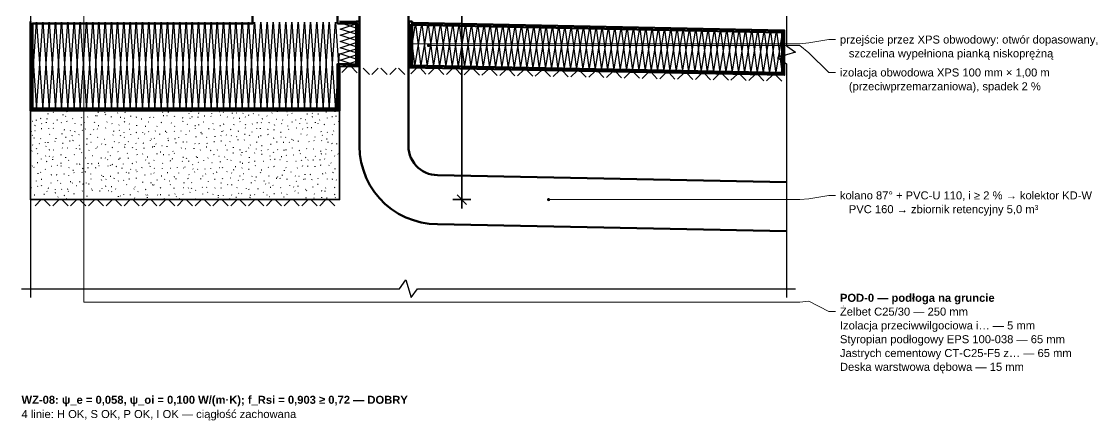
# Model space of a CAD drawing. Header units: metres. Extents: x -0.3 to 46, y -1.6 to 0.9.
# Drawn here: x 43.586 to 46.005, y -1.596 to -0.7 of the extents above; entities that cross this region are included whole.
import ezdxf

# ---------------------------------------------------------------- set-up
doc = ezdxf.new("R2010")
doc.units = ezdxf.units.M
doc.linetypes.add('KRESKOWA_DROBNA', pattern=[3.15, 2.1, -1.05])
doc.linetypes.add('PUNKTOWA_KROTKA', pattern=[6.3, 4.2, -1.05, 0, -1.05])
doc.layers.add('A-DET-IZOL', color=30, linetype='Continuous', lineweight=35, true_color=0xef6c00)
doc.layers.add('A-DET-MEMBRANY', color=8, linetype='PUNKTOWA_KROTKA', lineweight=25, true_color=0x455a64)
for name, color, linetype, lineweight in [('A-DET-OPIS', 2, 'Continuous', 25), ('A-DET-PRZERWA', 8, 'Continuous', 25), ('A-KRESKOWANIE', 8, 'Continuous', 18), ('A-OPISY', 2, 'Continuous', 25), ('A-SCIANY-IZOL', 4, 'Continuous', 35), ('A-WARSTWY', 8, 'Continuous', 25), ('A-WIDOK', 7, 'Continuous', 25), ('A-WYMIARY', 1, 'Continuous', 25)]:
    doc.layers.add(name, color=color, linetype=linetype, lineweight=lineweight)
doc.styles.add('PL_ARIAL', font='arial.ttf')
doc.styles.add('PL_ARIAL_B', font='arialbd.ttf')

msp = doc.modelspace()

# ---------------------------------------------------------------- hatches: boundary and pattern name
at = {"layer": 'A-OPISY', "true_color": 0x000000}
for points in [[(44.4638, -0.75), (44.4637, -0.7491), (44.4633, -0.7482), (44.4627, -0.7475), (44.462, -0.747), (44.4612, -0.7466), (44.4603, -0.7465), (44.4594, -0.7466), (44.4585, -0.747), (44.4578, -0.7475), (44.4572, -0.7482), (44.4569, -0.7491), (44.4568, -0.75), (44.4569, -0.7509), (44.4572, -0.7518), (44.4578, -0.7525), (44.4585, -0.753), (44.4594, -0.7534), (44.4603, -0.7535), (44.4612, -0.7534), (44.462, -0.753), (44.4627, -0.7525), (44.4633, -0.7518), (44.4637, -0.7509)], [(44.5048, -0.754), (44.5047, -0.7531), (44.5043, -0.7522), (44.5037, -0.7515), (44.503, -0.751), (44.5022, -0.7506), (44.5013, -0.7505), (44.5004, -0.7506), (44.4995, -0.751), (44.4988, -0.7515), (44.4982, -0.7522), (44.4979, -0.7531), (44.4978, -0.754), (44.4979, -0.7549), (44.4982, -0.7558), (44.4988, -0.7565), (44.4995, -0.757), (44.5004, -0.7574), (44.5013, -0.7575), (44.5022, -0.7574), (44.503, -0.757), (44.5037, -0.7565), (44.5043, -0.7558), (44.5047, -0.7549)], [(44.7748, -1.1), (44.7747, -1.0991), (44.7743, -1.0983), (44.7737, -1.0975), (44.773, -1.097), (44.7722, -1.0966), (44.7713, -1.0965), (44.7704, -1.0966), (44.7695, -1.097), (44.7688, -1.0975), (44.7682, -1.0983), (44.7679, -1.0991), (44.7678, -1.1), (44.7679, -1.1009), (44.7682, -1.1018), (44.7688, -1.1025), (44.7695, -1.103), (44.7704, -1.1034), (44.7713, -1.1035), (44.7722, -1.1034), (44.773, -1.103), (44.7737, -1.1025), (44.7743, -1.1018), (44.7747, -1.1009)]]:
    msp.add_hatch(color=7, dxfattribs=at).paths.add_polyline_path(points)

# ---------------------------------------------------------------- linework, layer by layer
at = {"layer": 'A-DET-IZOL', "lineweight": 50, "ltscale": 0.01, "true_color": 0xef6c00}
for points in [[(44.1058, 0.8455), (44.2968, 0.8455), (44.2968, -0.7044), (44.3418, -0.7053), (44.3418, -0.7963), (44.2968, -0.7954), (44.2968, -0.8955), (43.6108, -0.8955), (43.6108, -0.7045), (44.1058, -0.7045)], [(44.4608, -0.7987), (44.4608, -0.7077), (45.2968, -0.7244), (45.2968, -0.8154)]]:
    msp.add_lwpolyline(points, close=True, dxfattribs=at)
at = {"layer": 'A-DET-MEMBRANY', "linetype": 'KRESKOWA_DROBNA', "lineweight": 25, "ltscale": 0.01, "true_color": 0x757575, "flags": 128}
msp.add_lwpolyline([(43.6063, -0.9), (44.3013, -0.9)], dxfattribs=at)
at = {"layer": 'A-DET-PRZERWA', "lineweight": 25, "ltscale": 0.01, "true_color": 0x000000}
for points in [[(43.6063, 0.02), (43.6063, -0.63), (43.6263, -0.644), (43.5863, -0.656), (43.6063, -0.67), (43.6063, -1.32)], [(45.3063, -0.23), (45.3063, -0.755), (45.3263, -0.769), (45.2863, -0.781), (45.3063, -0.795), (45.3063, -1.32)], [(43.5863, -1.3), (44.4363, -1.3), (44.4503, -1.28), (44.4623, -1.32), (44.4763, -1.3), (45.3263, -1.3)]]:
    msp.add_lwpolyline(points, dxfattribs=at)
at = {"layer": 'A-KRESKOWANIE', "lineweight": 25, "ltscale": 0.01}
for points in [[(43.6063, -0.8985), (43.6203, -0.7015), (43.6343, -0.8985), (43.6483, -0.7015), (43.6623, -0.8985), (43.6763, -0.7015), (43.6903, -0.8985), (43.7043, -0.7015), (43.7183, -0.8985), (43.7323, -0.7015), (43.7463, -0.8985), (43.7603, -0.7015), (43.7743, -0.8985), (43.7883, -0.7015), (43.8023, -0.8985), (43.8163, -0.7015), (43.8303, -0.8985), (43.8443, -0.7015), (43.8583, -0.8985), (43.8723, -0.7015), (43.8863, -0.8985), (43.9003, -0.7015), (43.9143, -0.8985), (43.9283, -0.7015), (43.9423, -0.8985), (43.9563, -0.7015), (43.9703, -0.8985), (43.9843, -0.7015), (43.9983, -0.8985), (44.0123, -0.7015), (44.0263, -0.8985), (44.0403, -0.7015), (44.0543, -0.8985), (44.0683, -0.7015), (44.0823, -0.8985), (44.0963, -0.7015), (44.1103, -0.8985), (44.1243, -0.7015), (44.1383, -0.8985), (44.1523, -0.7015), (44.1663, -0.8985), (44.1803, -0.7015), (44.1943, -0.8985), (44.2083, -0.7015), (44.2223, -0.8985), (44.2363, -0.7015), (44.2503, -0.8985), (44.2643, -0.7015), (44.2783, -0.8985), (44.2923, -0.7015), (44.3013, -0.8281)], [(43.6063, -0.7015), (43.6203, -0.8985), (43.6343, -0.7015), (43.6483, -0.8985), (43.6623, -0.7015), (43.6763, -0.8985), (43.6903, -0.7015), (43.7043, -0.8985), (43.7183, -0.7015), (43.7323, -0.8985), (43.7463, -0.7015), (43.7603, -0.8985), (43.7743, -0.7015), (43.7883, -0.8985), (43.8023, -0.7015), (43.8163, -0.8985), (43.8303, -0.7015), (43.8443, -0.8985), (43.8583, -0.7015), (43.8723, -0.8985), (43.8863, -0.7015), (43.9003, -0.8985), (43.9143, -0.7015), (43.9283, -0.8985), (43.9423, -0.7015), (43.9563, -0.8985), (43.9703, -0.7015), (43.9843, -0.8985), (43.9983, -0.7015), (44.0123, -0.8985), (44.0263, -0.7015), (44.0403, -0.8985), (44.0543, -0.7015), (44.0683, -0.8985), (44.0823, -0.7015), (44.0963, -0.8985), (44.1103, -0.7015), (44.1243, -0.8985), (44.1383, -0.7015), (44.1523, -0.8985), (44.1663, -0.7015), (44.1803, -0.8985), (44.1943, -0.7015), (44.2083, -0.8985), (44.2223, -0.7015), (44.2363, -0.8985), (44.2503, -0.7015), (44.2643, -0.8985), (44.2783, -0.7015), (44.2923, -0.8985), (44.3013, -0.7719)], [(44.3383, -0.7147), (44.3028, -0.7029), (44.3109, -0.7002)], [(44.3257, -0.7005), (44.3252, -0.7)], [(44.3448, -0.8), (44.3446, -0.7979), (44.3443, -0.7958), (44.3437, -0.7937), (44.3429, -0.7917), (44.3421, -0.7896), (44.3413, -0.7875), (44.3406, -0.7854), (44.3401, -0.7833), (44.3398, -0.7812), (44.3398, -0.7792), (44.34, -0.7771), (44.3405, -0.775), (44.3412, -0.7729), (44.3419, -0.7708), (44.3428, -0.7688), (44.3435, -0.7667), (44.3441, -0.7646), (44.3446, -0.7625), (44.3448, -0.7604), (44.3447, -0.7583), (44.3443, -0.7562), (44.3438, -0.7542), (44.3431, -0.7521), (44.3423, -0.75), (44.3415, -0.7479), (44.3407, -0.7458), (44.3402, -0.7438), (44.3399, -0.7417), (44.3398, -0.7396), (44.34, -0.7375), (44.3404, -0.7354), (44.341, -0.7333), (44.3418, -0.7312), (44.3426, -0.7292), (44.3434, -0.7271), (44.344, -0.725), (44.3445, -0.7229), (44.3447, -0.7208), (44.3447, -0.7188), (44.3444, -0.7167), (44.3439, -0.7146), (44.3432, -0.7125), (44.3424, -0.7104), (44.3416, -0.7083), (44.3409, -0.7063), (44.3403, -0.7042), (44.3399, -0.7021), (44.3398, -0.7)], [(44.4628, -0.8), (44.4626, -0.7979), (44.4623, -0.7958), (44.4617, -0.7937), (44.4609, -0.7917), (44.4601, -0.7896), (44.4593, -0.7875), (44.4586, -0.7854), (44.4581, -0.7833), (44.4578, -0.7812), (44.4578, -0.7792), (44.458, -0.7771), (44.4585, -0.775), (44.4592, -0.7729), (44.4599, -0.7708), (44.4608, -0.7688), (44.4615, -0.7667), (44.4621, -0.7646), (44.4626, -0.7625), (44.4628, -0.7604), (44.4627, -0.7583), (44.4623, -0.7562), (44.4618, -0.7542), (44.4611, -0.7521), (44.4603, -0.75), (44.4595, -0.7479), (44.4587, -0.7458), (44.4582, -0.7438), (44.4579, -0.7417), (44.4578, -0.7396), (44.458, -0.7375), (44.4584, -0.7354), (44.459, -0.7333), (44.4598, -0.7312), (44.4606, -0.7292), (44.4614, -0.7271), (44.462, -0.725), (44.4625, -0.7229), (44.4627, -0.7208), (44.4627, -0.7188), (44.4624, -0.7167), (44.4619, -0.7146), (44.4612, -0.7125), (44.4604, -0.7104), (44.4596, -0.7083), (44.4589, -0.7063), (44.4583, -0.7042), (44.4579, -0.7021), (44.4578, -0.7)], [(44.4665, -0.7033), (44.4643, -0.7011)], [(44.3383, -0.7287), (44.3028, -0.7169), (44.3383, -0.7051)], [(44.3383, -0.7427), (44.3028, -0.7309), (44.3383, -0.7191)], [(44.4643, -0.7529), (44.4722, -0.7049), (44.4842, -0.8022), (44.5002, -0.7055), (44.5122, -0.8027), (44.5282, -0.706), (44.5402, -0.8033), (44.5562, -0.7066), (44.5682, -0.8038), (44.5842, -0.7072), (44.5962, -0.8044), (44.6121, -0.7077), (44.6242, -0.805), (44.6401, -0.7083), (44.6522, -0.8055), (44.6681, -0.7088), (44.6802, -0.8061), (44.6961, -0.7094), (44.7082, -0.8066), (44.7241, -0.71), (44.7362, -0.8072), (44.7521, -0.7105), (44.7642, -0.8078), (44.7801, -0.7111), (44.7922, -0.8083), (44.8081, -0.7116), (44.8202, -0.8089), (44.8361, -0.7122), (44.8482, -0.8094), (44.8641, -0.7128), (44.8762, -0.81), (44.8921, -0.7133), (44.9041, -0.8106), (44.9201, -0.7139), (44.9321, -0.8111), (44.9481, -0.7144), (44.9601, -0.8117), (44.9761, -0.715), (44.9881, -0.8122), (45.0041, -0.7156), (45.0161, -0.8128), (45.0321, -0.7161), (45.0441, -0.8134), (45.0601, -0.7167), (45.0721, -0.8139), (45.0881, -0.7172), (45.1001, -0.8145), (45.116, -0.7178), (45.1281, -0.815), (45.144, -0.7184), (45.1561, -0.8156), (45.172, -0.7189), (45.1841, -0.8162), (45.2, -0.7195), (45.2121, -0.8167), (45.228, -0.72), (45.2401, -0.8173), (45.256, -0.7206), (45.2681, -0.8178), (45.284, -0.7212), (45.2961, -0.8184), (45.3013, -0.7868)], [(44.4643, -0.7538), (44.4702, -0.8019), (44.4862, -0.7052), (44.4982, -0.8024), (44.5142, -0.7058), (44.5262, -0.803), (44.5422, -0.7063), (44.5542, -0.8036), (44.5702, -0.7069), (44.5822, -0.8041), (44.5981, -0.7074), (44.6102, -0.8047), (44.6261, -0.708), (44.6382, -0.8052), (44.6541, -0.7086), (44.6662, -0.8058), (44.6821, -0.7091), (44.6942, -0.8064), (44.7101, -0.7097), (44.7222, -0.8069), (44.7381, -0.7102), (44.7502, -0.8075), (44.7661, -0.7108), (44.7782, -0.808), (44.7941, -0.7114), (44.8062, -0.8086), (44.8221, -0.7119), (44.8342, -0.8092), (44.8501, -0.7125), (44.8622, -0.8097), (44.8781, -0.713), (44.8902, -0.8103), (44.9061, -0.7136), (44.9181, -0.8108), (44.9341, -0.7142), (44.9461, -0.8114), (44.9621, -0.7147), (44.9741, -0.812), (44.9901, -0.7153), (45.0021, -0.8125), (45.0181, -0.7158), (45.0301, -0.8131), (45.0461, -0.7164), (45.0581, -0.8136), (45.0741, -0.717), (45.0861, -0.8142), (45.102, -0.7175), (45.1141, -0.8148), (45.13, -0.7181), (45.1421, -0.8153), (45.158, -0.7186), (45.1701, -0.8159), (45.186, -0.7192), (45.1981, -0.8164), (45.214, -0.7198), (45.2261, -0.817), (45.242, -0.7203), (45.2541, -0.8176), (45.27, -0.7209), (45.2821, -0.8181), (45.298, -0.7214), (45.3013, -0.7477)], [(44.3383, -0.7567), (44.3028, -0.7449), (44.3383, -0.7331)], [(44.3383, -0.7707), (44.3028, -0.7589), (44.3383, -0.7471)], [(44.3383, -0.7847), (44.3028, -0.7729), (44.3383, -0.7611)], [(44.3383, -0.7987), (44.3028, -0.7869), (44.3383, -0.7751)], [(44.3052, -0.8001), (44.3383, -0.7891)], [(44.3208, -0.8004), (44.3064, -0.8142)], [(44.3406, -0.8149), (44.3267, -0.8005)], [(44.3447, -0.8009), (44.3421, -0.8)], [(44.3683, -0.8191), (44.3542, -0.805)], [(44.3883, -0.805), (44.3742, -0.8191)], [(44.4083, -0.8191), (44.3942, -0.805)], [(44.4283, -0.805), (44.4142, -0.8191)], [(44.4483, -0.8191), (44.4342, -0.805)], [(44.4563, -0.8014), (44.4565, -0.8)], [(44.4759, -0.8035), (44.4615, -0.8173)], [(44.4956, -0.818), (44.4818, -0.8036)], [(44.5159, -0.8043), (44.5015, -0.8181)], [(44.5356, -0.8188), (44.5218, -0.8044)], [(44.5559, -0.8051), (44.5415, -0.8189)], [(44.5756, -0.8196), (44.5618, -0.8052)], [(44.5959, -0.8059), (44.5815, -0.8197)], [(44.6156, -0.8204), (44.6018, -0.806)], [(44.6359, -0.8067), (44.6215, -0.8205)], [(44.6556, -0.8212), (44.6417, -0.8068)], [(44.6759, -0.8075), (44.6615, -0.8213)], [(44.6956, -0.822), (44.6817, -0.8076)], [(44.7159, -0.8083), (44.7015, -0.8221)], [(44.7356, -0.8228), (44.7217, -0.8084)], [(44.7559, -0.8091), (44.7414, -0.8229)], [(44.7756, -0.8236), (44.7617, -0.8092)], [(44.7959, -0.8099), (44.7814, -0.8237)], [(44.8156, -0.8244), (44.8017, -0.81)], [(44.8358, -0.8107), (44.8214, -0.8245)], [(44.8556, -0.8252), (44.8417, -0.8108)], [(44.8758, -0.8115), (44.8614, -0.8253)], [(44.8956, -0.826), (44.8817, -0.8116)], [(44.9158, -0.8123), (44.9014, -0.8261)], [(44.9355, -0.8268), (44.9217, -0.8124)], [(44.9558, -0.8131), (44.9414, -0.8269)], [(44.9755, -0.8276), (44.9617, -0.8132)], [(44.9958, -0.8139), (44.9814, -0.8277)], [(45.0155, -0.8284), (45.0017, -0.814)], [(45.0358, -0.8147), (45.0214, -0.8285)], [(45.0555, -0.8292), (45.0417, -0.8148)], [(45.0758, -0.8155), (45.0614, -0.8293)], [(45.0955, -0.83), (45.0817, -0.8156)], [(45.1158, -0.8163), (45.1014, -0.8301)], [(45.1355, -0.8308), (45.1217, -0.8164)], [(45.1558, -0.8171), (45.1414, -0.8309)], [(45.1755, -0.8316), (45.1616, -0.8172)], [(45.1958, -0.8179), (45.1814, -0.8317)], [(45.2155, -0.8324), (45.2016, -0.818)], [(45.2358, -0.8187), (45.2213, -0.8325)], [(45.2555, -0.8332), (45.2416, -0.8188)], [(45.2758, -0.8195), (45.2613, -0.8333)], [(45.2955, -0.834), (45.2816, -0.8196)], [(43.6303, -0.9187), (43.6292, -0.9181)], [(43.6436, -0.9191), (43.6442, -0.9181)], [(43.6462, -0.9078), (43.646, -0.9066)], [(43.6579, -0.9046), (43.6572, -0.9036)], [(43.6803, -0.9101), (43.6791, -0.9098)], [(43.6852, -0.9134), (43.686, -0.9126)], [(43.6886, -0.9035), (43.6882, -0.9024)], [(43.6995, -0.9023), (43.6996, -0.9011)], [(43.7008, -0.9182), (43.702, -0.9181)], [(43.7211, -0.916), (43.7219, -0.9151)], [(43.7345, -0.9149), (43.735, -0.9138)], [(43.7535, -0.9122), (43.7524, -0.9117)], [(43.7569, -0.9123), (43.7558, -0.9117)], [(43.7593, -0.9047), (43.7581, -0.9043)], [(43.7737, -0.905), (43.7742, -0.9039)], [(43.7756, -0.9101), (43.7752, -0.9089)], [(43.7884, -0.9146), (43.7889, -0.9136)], [(43.8019, -0.9055), (43.8031, -0.9053)], [(43.8083, -0.9151), (43.8094, -0.9146)], [(43.8177, -0.9171), (43.8189, -0.917)], [(43.8201, -0.905), (43.8195, -0.9039)], [(43.8318, -0.913), (43.832, -0.9118)], [(43.8431, -0.9017), (43.842, -0.9012)], [(43.8443, -0.9148), (43.8453, -0.9142)], [(43.8566, -0.9193), (43.8554, -0.919)], [(43.8752, -0.9163), (43.8751, -0.9151)], [(43.8839, -0.9157), (43.8833, -0.9147)], [(43.9031, -0.9047), (43.9037, -0.9037)], [(43.905, -0.9109), (43.9062, -0.9108)], [(43.9141, -0.9121), (43.9129, -0.9121)], [(43.9171, -0.9044), (43.917, -0.9032)], [(43.93, -0.913), (43.9309, -0.9122)], [(43.9496, -0.9169), (43.9484, -0.9167)], [(43.9633, -0.9076), (43.9632, -0.9064)], [(43.9645, -0.918), (43.9654, -0.9173)], [(43.9677, -0.9029), (43.9675, -0.9017)], [(43.9703, -0.9148), (43.9702, -0.9136)], [(43.9833, -0.9153), (43.9835, -0.9141)], [(43.9854, -0.9067), (43.9844, -0.906)], [(43.9971, -0.9121), (43.9981, -0.9115)], [(44.0125, -0.9133), (44.0116, -0.9125)], [(44.0145, -0.9065), (44.0138, -0.9055)], [(44.0316, -0.9029), (44.0304, -0.9026)], [(44.0327, -0.9104), (44.0339, -0.9103)], [(44.0403, -0.9044), (44.0394, -0.9037)], [(44.0496, -0.9146), (44.0486, -0.914)], [(44.0604, -0.9065), (44.0604, -0.9053)], [(44.0637, -0.9171), (44.0629, -0.9163)], [(44.0686, -0.9052), (44.0698, -0.905)], [(44.0758, -0.9174), (44.0769, -0.917)], [(44.0837, -0.9067), (44.0846, -0.9058)], [(44.0902, -0.9147), (44.0893, -0.9139)], [(44.0979, -0.911), (44.0968, -0.9107)], [(44.107, -0.9075), (44.1075, -0.9064)], [(44.1202, -0.9104), (44.1196, -0.9094)], [(44.1275, -0.9183), (44.1286, -0.9177)], [(44.1387, -0.9127), (44.1377, -0.9122)], [(44.149, -0.9061), (44.1497, -0.9051)], [(44.1594, -0.9192), (44.1606, -0.919)], [(44.162, -0.9029), (44.1619, -0.9017)], [(44.1825, -0.9018), (44.1837, -0.9018)], [(44.1848, -0.9103), (44.1843, -0.9093)], [(44.195, -0.9063), (44.1939, -0.9058)], [(44.2152, -0.9192), (44.2146, -0.9181)], [(44.2279, -0.9076), (44.2291, -0.9073)], [(44.2408, -0.9069), (44.2399, -0.9062)], [(44.2399, -0.9141), (44.2409, -0.9133)], [(44.2538, -0.9078), (44.2526, -0.9078)], [(44.2716, -0.9035), (44.2704, -0.9034)], [(44.274, -0.9173), (44.2742, -0.9162)], [(44.2855, -0.9143), (44.2843, -0.9139)], [(44.2912, -0.9032), (44.2916, -0.9021)], [(44.2933, -0.9127), (44.2942, -0.912)], [(43.6108, -0.9239), (43.6119, -0.9235)], [(43.6177, -0.934), (43.6165, -0.9339)], [(43.6197, -0.922), (43.6203, -0.9209)], [(43.6305, -0.9401), (43.6316, -0.94)], [(43.6323, -0.9301), (43.6315, -0.9292)], [(43.6426, -0.9274), (43.6422, -0.9263)], [(43.6474, -0.9403), (43.6479, -0.9392)], [(43.6574, -0.9288), (43.6583, -0.928)], [(43.6585, -0.9402), (43.6574, -0.9397)], [(43.6669, -0.9218), (43.6659, -0.9212)], [(43.6754, -0.9274), (43.6764, -0.9268)], [(43.6887, -0.925), (43.6883, -0.9239)], [(43.7071, -0.93), (43.7069, -0.9288)], [(43.7213, -0.9327), (43.7209, -0.9315)], [(43.7277, -0.9276), (43.7272, -0.9265)], [(43.7296, -0.9419), (43.73, -0.9408)], [(43.7481, -0.9435), (43.7491, -0.9429)], [(43.7512, -0.9273), (43.7505, -0.9263)], [(43.757, -0.9417), (43.7564, -0.9407)], [(43.7601, -0.9345), (43.7589, -0.9345)], [(43.7752, -0.9394), (43.7762, -0.9386)], [(43.7779, -0.9263), (43.7787, -0.9254)], [(43.7904, -0.9297), (43.7893, -0.9293)], [(43.8049, -0.9326), (43.8057, -0.9317)], [(43.8183, -0.9257), (43.8174, -0.9249)], [(43.8292, -0.9427), (43.8281, -0.9422)], [(43.8291, -0.9307), (43.8284, -0.9297)], [(43.8456, -0.9341), (43.8458, -0.9329)], [(43.8645, -0.9351), (43.8657, -0.9347)], [(43.8709, -0.9256), (43.872, -0.9253)], [(43.8907, -0.9359), (43.8914, -0.9349)], [(43.9004, -0.9266), (43.9015, -0.9262)], [(43.9237, -0.9282), (43.9226, -0.9279)], [(43.9307, -0.9359), (43.9304, -0.9347)], [(43.9493, -0.9243), (43.9499, -0.9233)], [(43.9584, -0.9316), (43.9591, -0.9306)], [(43.9763, -0.9336), (43.9775, -0.9335)], [(43.9771, -0.9412), (43.9777, -0.9402)], [(43.9853, -0.9328), (43.985, -0.9316)], [(43.9962, -0.9263), (43.9951, -0.9259)], [(44.0082, -0.9412), (44.007, -0.9411)], [(44.0166, -0.9298), (44.0175, -0.929)], [(44.0185, -0.9425), (44.0193, -0.9416)], [(44.0333, -0.9346), (44.0321, -0.9345)], [(44.0406, -0.9307), (44.0416, -0.9301)], [(44.0577, -0.943), (44.0565, -0.9428)], [(44.0639, -0.932), (44.064, -0.9308)], [(44.078, -0.9251), (44.0771, -0.9244)], [(44.0899, -0.9397), (44.0892, -0.9387)], [(44.0904, -0.9326), (44.0897, -0.9316)], [(44.105, -0.9306), (44.1057, -0.9296)], [(44.115, -0.941), (44.1157, -0.94)], [(44.1155, -0.9267), (44.1166, -0.9265)], [(44.1239, -0.9408), (44.1235, -0.9397)], [(44.126, -0.9279), (44.1253, -0.9268)], [(44.1398, -0.9423), (44.1406, -0.9413)], [(44.1428, -0.9272), (44.1435, -0.9263)], [(44.1544, -0.9438), (44.1546, -0.9426)], [(44.1557, -0.9332), (44.1551, -0.9322)], [(44.1718, -0.9295), (44.1708, -0.9288)], [(44.174, -0.9213), (44.1729, -0.9208)], [(44.1854, -0.9352), (44.1853, -0.934)], [(44.1863, -0.9425), (44.187, -0.9415)], [(44.195, -0.9259), (44.1954, -0.9248)], [(44.2029, -0.9219), (44.203, -0.9207)], [(44.2042, -0.939), (44.2054, -0.9388)], [(44.2118, -0.9292), (44.2118, -0.928)], [(44.2188, -0.9421), (44.2179, -0.9413)], [(44.2245, -0.9204), (44.2255, -0.9198)], [(44.2287, -0.9291), (44.2275, -0.929)], [(44.2295, -0.9388), (44.2298, -0.9376)], [(44.2375, -0.9383), (44.2387, -0.938)], [(44.2469, -0.9273), (44.247, -0.9261)], [(44.2531, -0.9292), (44.253, -0.928)], [(44.2563, -0.9214), (44.2572, -0.9206)], [(44.2679, -0.9322), (44.267, -0.9315)], [(44.289, -0.9312), (44.2896, -0.9302)], [(44.2997, -0.9249), (44.2989, -0.924)], [(43.6081, -0.9468), (43.6089, -0.9458)], [(43.6108, -0.9563), (43.6102, -0.9552)], [(43.6152, -0.9626), (43.615, -0.9614)], [(43.6162, -0.945), (43.6172, -0.9444)], [(43.629, -0.9637), (43.6294, -0.9625)], [(43.6502, -0.9536), (43.6491, -0.9533)], [(43.6642, -0.9634), (43.664, -0.9622)], [(43.6781, -0.9528), (43.677, -0.9523)], [(43.6833, -0.9438), (43.6821, -0.9436)], [(43.6864, -0.9608), (43.6853, -0.9603)], [(43.6954, -0.9455), (43.6962, -0.9445)], [(43.7003, -0.9564), (43.701, -0.9554)], [(43.7028, -0.9681), (43.7017, -0.9676)], [(43.7062, -0.9475), (43.7068, -0.9464)], [(43.7152, -0.9543), (43.7161, -0.9535)], [(43.7225, -0.9448), (43.7236, -0.9442)], [(43.7342, -0.964), (43.7342, -0.9628)], [(43.7415, -0.9536), (43.7423, -0.9526)], [(43.7575, -0.9607), (43.7568, -0.9597)], [(43.7739, -0.9649), (43.7727, -0.9647)], [(43.7912, -0.9549), (43.7924, -0.9548)], [(43.7935, -0.9468), (43.7936, -0.9456)], [(43.8066, -0.945), (43.8059, -0.944)], [(43.809, -0.9567), (43.8094, -0.9556)], [(43.8167, -0.9493), (43.8171, -0.9482)], [(43.8174, -0.9607), (43.8175, -0.9595)], [(43.8318, -0.9548), (43.8322, -0.9537)], [(43.8455, -0.9501), (43.8444, -0.9495)], [(43.8488, -0.963), (43.8495, -0.962)], [(43.8587, -0.9496), (43.8587, -0.9484)], [(43.8635, -0.9529), (43.8626, -0.9521)], [(43.8724, -0.948), (43.8715, -0.9471)], [(43.8766, -0.9682), (43.8765, -0.967)], [(43.8779, -0.9643), (43.8783, -0.9632)], [(43.8846, -0.9628), (43.8853, -0.9619)], [(43.8864, -0.9462), (43.8874, -0.9455)], [(43.8972, -0.9538), (43.8975, -0.9526)], [(43.9096, -0.9463), (43.9107, -0.946)], [(43.9129, -0.9492), (43.9124, -0.9482)], [(43.9162, -0.9624), (43.915, -0.9621)], [(43.9162, -0.9672), (43.9172, -0.9666)], [(43.9304, -0.9467), (43.9292, -0.9464)], [(43.9312, -0.9633), (43.9324, -0.9631)], [(43.9399, -0.9607), (43.9397, -0.9595)], [(43.9442, -0.9454), (43.9454, -0.9452)], [(43.9568, -0.9541), (43.9567, -0.9529)], [(43.963, -0.9458), (43.9642, -0.9455)], [(43.9791, -0.9597), (43.9792, -0.9585)], [(43.9898, -0.9495), (43.9906, -0.9486)], [(43.9931, -0.9527), (43.992, -0.9523)], [(44.0019, -0.9604), (44.0029, -0.9599)], [(44.0216, -0.9589), (44.0213, -0.9577)], [(44.0345, -0.9569), (44.0349, -0.9557)], [(44.0363, -0.9479), (44.0364, -0.9467)], [(44.0393, -0.9464), (44.0392, -0.9452)], [(44.0475, -0.955), (44.0463, -0.9547)], [(44.0581, -0.9571), (44.0575, -0.956)], [(44.0697, -0.9591), (44.0706, -0.9583)], [(44.0738, -0.9666), (44.0727, -0.9661)], [(44.0737, -0.9459), (44.0749, -0.9456)], [(44.0866, -0.9668), (44.0873, -0.9658)], [(44.0888, -0.9539), (44.0876, -0.9537)], [(44.0997, -0.9565), (44.0989, -0.9556)], [(44.1039, -0.948), (44.105, -0.9474)], [(44.1198, -0.9599), (44.1186, -0.9595)], [(44.1238, -0.9562), (44.125, -0.956)], [(44.1402, -0.9534), (44.1414, -0.9532)], [(44.153, -0.9619), (44.1541, -0.9616)], [(44.1687, -0.9487), (44.1698, -0.9485)], [(44.1703, -0.9601), (44.1701, -0.9589)], [(44.1804, -0.9607), (44.1796, -0.9598)], [(44.1941, -0.9649), (44.1947, -0.9638)], [(44.1974, -0.9676), (44.1968, -0.9666)], [(44.2149, -0.9533), (44.2152, -0.9521)], [(44.2288, -0.9549), (44.2277, -0.9543)], [(44.2442, -0.9682), (44.2434, -0.9673)], [(44.2467, -0.9599), (44.2462, -0.9588)], [(44.2605, -0.9482), (44.2601, -0.9471)], [(44.2605, -0.9678), (44.2616, -0.9673)], [(44.262, -0.9557), (44.2632, -0.9554)], [(44.2723, -0.9638), (44.2733, -0.9632)], [(44.2744, -0.9493), (44.2737, -0.9483)], [(44.2846, -0.9544), (44.2856, -0.9538)], [(44.2878, -0.9462), (44.2885, -0.9452)], [(43.6092, -0.9913), (43.6103, -0.9908)], [(43.6119, -0.9779), (43.611, -0.977)], [(43.6207, -0.9864), (43.62, -0.9855)], [(43.6266, -0.9748), (43.6257, -0.974)], [(43.6402, -0.9728), (43.6399, -0.9716)], [(43.6406, -0.9806), (43.6414, -0.9798)], [(43.6465, -0.9721), (43.6459, -0.9711)], [(43.6487, -0.9881), (43.6496, -0.9873)], [(43.6584, -0.9893), (43.6574, -0.9887)], [(43.6611, -0.9695), (43.6619, -0.9687)], [(43.6786, -0.9845), (43.6779, -0.9836)], [(43.6799, -0.9741), (43.6787, -0.9737)], [(43.6905, -0.9846), (43.6895, -0.9841)], [(43.6953, -0.969), (43.6941, -0.9689)], [(43.7098, -0.9853), (43.7098, -0.9841)], [(43.7158, -0.9782), (43.7169, -0.9778)], [(43.717, -0.986), (43.7182, -0.9859)], [(43.7336, -0.9765), (43.7325, -0.976)], [(43.7379, -0.9896), (43.7385, -0.9886)], [(43.7431, -0.972), (43.7419, -0.9719)], [(43.7538, -0.9852), (43.7532, -0.9841)], [(43.757, -0.9823), (43.7565, -0.9812)], [(43.767, -0.9755), (43.766, -0.9748)], [(43.7751, -0.977), (43.7755, -0.9758)], [(43.7903, -0.9829), (43.7912, -0.9821)], [(43.7954, -0.9702), (43.7943, -0.9697)], [(43.806, -0.9721), (43.8051, -0.9714)], [(43.8181, -0.9821), (43.8191, -0.9814)], [(43.82, -0.9775), (43.8196, -0.9764)], [(43.8268, -0.9704), (43.8264, -0.9693)], [(43.8361, -0.9837), (43.8365, -0.9825)], [(43.8444, -0.9739), (43.8433, -0.9733)], [(43.8449, -0.9884), (43.8449, -0.9872)], [(43.8609, -0.9742), (43.86, -0.9734)], [(43.8619, -0.9849), (43.8618, -0.9837)], [(43.8802, -0.9818), (43.8814, -0.9817)], [(43.8849, -0.9815), (43.8852, -0.9803)], [(43.8891, -0.9756), (43.8883, -0.9747)], [(43.9014, -0.9786), (43.9026, -0.9784)], [(43.9139, -0.9814), (43.9135, -0.9802)], [(43.927, -0.9923), (43.9265, -0.9912)], [(43.9334, -0.9723), (43.9344, -0.9716)], [(43.945, -0.9847), (43.9458, -0.9837)], [(43.9493, -0.9705), (43.9503, -0.9699)], [(43.9559, -0.9863), (43.9548, -0.9861)], [(43.9576, -0.9713), (43.9583, -0.9703)], [(43.9748, -0.9857), (43.9747, -0.9845)], [(43.9769, -0.975), (43.9759, -0.9742)], [(43.9863, -0.9751), (43.9858, -0.9741)], [(43.9881, -0.9887), (43.989, -0.988)], [(44.0029, -0.9825), (44.0017, -0.9825)], [(44.0043, -0.9745), (44.0037, -0.9735)], [(44.0115, -0.9899), (44.0125, -0.9893)], [(44.0198, -0.9705), (44.0186, -0.9703)], [(44.0265, -0.9893), (44.0266, -0.9881)], [(44.0346, -0.9679), (44.0358, -0.9678)], [(44.0451, -0.9784), (44.0439, -0.9784)], [(44.0492, -0.9895), (44.0487, -0.9884)], [(44.0547, -0.9703), (44.0552, -0.9692)], [(44.0627, -0.9836), (44.0632, -0.9825)], [(44.0782, -0.9888), (44.0776, -0.9878)], [(44.0918, -0.9926), (44.0916, -0.9914)], [(44.0965, -0.9847), (44.0972, -0.9837)], [(44.1004, -0.9776), (44.1013, -0.9769)], [(44.1148, -0.9867), (44.1143, -0.9856)], [(44.115, -0.9715), (44.1154, -0.9704)], [(44.1256, -0.9904), (44.1249, -0.9895)], [(44.1259, -0.9784), (44.1271, -0.9783)], [(44.1406, -0.9885), (44.14, -0.9875)], [(44.1474, -0.9761), (44.1462, -0.9761)], [(44.1607, -0.9712), (44.1595, -0.9711)], [(44.1625, -0.9885), (44.1617, -0.9875)], [(44.1757, -0.972), (44.1745, -0.9718)], [(44.1771, -0.9894), (44.1769, -0.9882)], [(44.1808, -0.988), (44.1817, -0.9872)], [(44.1881, -0.9714), (44.1891, -0.9706)], [(44.1953, -0.9846), (44.1953, -0.9834)], [(44.2092, -0.9694), (44.2088, -0.9682)], [(44.2118, -0.9902), (44.2108, -0.9896)], [(44.2278, -0.9862), (44.2269, -0.9854)], [(44.2332, -0.9702), (44.2323, -0.9695)], [(44.2437, -0.9868), (44.2425, -0.9867)], [(44.2594, -0.9919), (44.259, -0.9908)], [(44.2703, -0.9874), (44.2714, -0.9868)], [(44.276, -0.9716), (44.2759, -0.9704)], [(44.2841, -0.9903), (44.283, -0.9898)], [(44.284, -0.9736), (44.2852, -0.9733)], [(44.2955, -0.9752), (44.2949, -0.9741)], [(43.6221, -0.997), (43.6229, -0.9961)], [(43.631, -1.0095), (43.6309, -1.0083)], [(43.64, -1.0023), (43.6409, -1.0015)], [(43.6425, -1.0141), (43.6436, -1.0139)], [(43.6481, -1.0031), (43.649, -1.0023)], [(43.6565, -1.0103), (43.6564, -1.0091)], [(43.6577, -1.0049), (43.6567, -1.0042)], [(43.6747, -0.9991), (43.6759, -0.9986)], [(43.6858, -1.0061), (43.6861, -1.0049)], [(43.6928, -1.012), (43.6917, -1.0114)], [(43.7057, -0.9992), (43.7045, -0.999)], [(43.7221, -0.9949), (43.721, -0.9944)], [(43.7301, -1.0072), (43.7291, -1.0066)], [(43.7455, -1.0012), (43.7465, -1.0006)], [(43.7649, -1.0063), (43.7661, -1.0062)], [(43.7754, -1.0068), (43.7744, -1.0062)], [(43.78, -1.011), (43.7793, -1.01)], [(43.7813, -0.9931), (43.7801, -0.9931)], [(43.7857, -1.0019), (43.7862, -1.0009)], [(43.8034, -0.9929), (43.8025, -0.9921)], [(43.8043, -1.0093), (43.8055, -1.0092)], [(43.8076, -1.007), (43.8086, -1.0063)], [(43.8236, -0.9965), (43.8246, -0.9958)], [(43.8266, -1.0073), (43.827, -1.0061)], [(43.8442, -1.0161), (43.845, -1.0152)], [(43.8467, -1.0002), (43.8464, -0.999)], [(43.8581, -0.9977), (43.8592, -0.9973)], [(43.8657, -1.0112), (43.8648, -1.0104)], [(43.8691, -1.0041), (43.8702, -1.0036)], [(43.8838, -1.0122), (43.8845, -1.0112)], [(43.8908, -0.9969), (43.8919, -0.9964)], [(43.8981, -0.993), (43.8992, -0.9926)], [(43.906, -0.9994), (43.9049, -0.9991)], [(43.9173, -0.9987), (43.9185, -0.9984)], [(43.9217, -1.0136), (43.9207, -1.013)], [(43.9263, -1.0093), (43.9253, -1.0086)], [(43.9293, -0.9964), (43.93, -0.9954)], [(43.9481, -1.0146), (43.9472, -1.0138)], [(43.9493, -1.0044), (43.9505, -1.0043)], [(43.9571, -1.0073), (43.9578, -1.0064)], [(43.9624, -1.0141), (43.9627, -1.0129)], [(43.9795, -1.0038), (43.9786, -1.0032)], [(43.9822, -1.0061), (43.9823, -1.0049)], [(43.9832, -1.0164), (43.9841, -1.0156)], [(43.996, -1.0132), (43.9961, -1.012)], [(44.0048, -1.007), (44.0058, -1.0063)], [(44.0191, -1.0002), (44.0187, -0.999)], [(44.031, -1.0033), (44.0298, -1.0031)], [(44.0338, -1.0159), (44.0335, -1.0147)], [(44.0427, -1.0049), (44.0431, -1.0038)], [(44.0495, -1.011), (44.0491, -1.0098)], [(44.0567, -1.0119), (44.0577, -1.0113)], [(44.0613, -0.9953), (44.0625, -0.9951)], [(44.0784, -1.0159), (44.0772, -1.0159)], [(44.079, -1.0002), (44.0801, -0.9997)], [(44.0825, -0.9949), (44.0827, -0.9937)], [(44.0988, -1.0059), (44.0987, -1.0047)], [(44.11, -0.9957), (44.111, -0.995)], [(44.1107, -1.0141), (44.111, -1.0129)], [(44.127, -0.9986), (44.1258, -0.9986)], [(44.1306, -1.0145), (44.1294, -1.0145)], [(44.1442, -1.002), (44.1452, -1.0013)], [(44.1457, -1.0106), (44.1451, -1.0096)], [(44.1534, -0.9947), (44.1528, -0.9937)], [(44.1563, -1.0101), (44.1551, -1.0101)], [(44.1678, -1.0109), (44.1667, -1.0105)], [(44.1702, -1.0033), (44.1714, -1.0029)], [(44.1814, -1.001), (44.1818, -0.9999)], [(44.1834, -1.0153), (44.1838, -1.0141)], [(44.1981, -1.0005), (44.1969, -1.0005)], [(44.2041, -1.0147), (44.203, -1.0144)], [(44.2133, -0.997), (44.2125, -0.9962)], [(44.2162, -1.0127), (44.2159, -1.0115)], [(44.225, -1.0051), (44.2261, -1.0045)], [(44.23, -1.0112), (44.2311, -1.0109)], [(44.2425, -1.0116), (44.2413, -1.0115)], [(44.247, -1.0035), (44.2464, -1.0025)], [(44.2575, -1.0111), (44.258, -1.0101)], [(44.2602, -0.9972), (44.2611, -0.9964)], [(44.2685, -1.0088), (44.2674, -1.0083)], [(44.2706, -0.998), (44.2704, -0.9968)], [(44.2907, -1.0023), (44.2896, -1.0019)], [(44.2984, -0.9981), (44.2976, -0.9972)], [(43.6104, -1.0249), (43.6113, -1.0241)], [(43.6149, -1.0278), (43.6138, -1.0271)], [(43.6216, -1.0168), (43.6228, -1.0168)], [(43.6289, -1.0391), (43.6294, -1.038)], [(43.6404, -1.032), (43.6392, -1.0318)], [(43.6534, -1.0247), (43.6546, -1.0245)], [(43.6672, -1.0235), (43.6667, -1.0225)], [(43.6762, -1.0187), (43.675, -1.0183)], [(43.6761, -1.0254), (43.6753, -1.0244)], [(43.693, -1.0286), (43.6934, -1.0275)], [(43.7017, -1.0339), (43.7028, -1.0335)], [(43.7045, -1.0401), (43.7041, -1.0389)], [(43.7115, -1.0209), (43.7109, -1.0199)], [(43.7169, -1.0204), (43.718, -1.0198)], [(43.7235, -1.0396), (43.7227, -1.0387)], [(43.7246, -1.0306), (43.7234, -1.0304)], [(43.7295, -1.0374), (43.7306, -1.037)], [(43.7354, -1.0284), (43.7366, -1.0281)], [(43.7359, -1.0195), (43.7361, -1.0183)], [(43.7444, -1.0201), (43.7445, -1.0189)], [(43.7529, -1.0286), (43.754, -1.0281)], [(43.7587, -1.0182), (43.7599, -1.0182)], [(43.7599, -1.0236), (43.7611, -1.0235)], [(43.781, -1.0249), (43.7812, -1.0238)], [(43.7862, -1.023), (43.7871, -1.0222)], [(43.7903, -1.0212), (43.7913, -1.0205)], [(43.8003, -1.0264), (43.7994, -1.0256)], [(43.8031, -1.0402), (43.804, -1.0395)], [(43.812, -1.0291), (43.8131, -1.0285)], [(43.8153, -1.0205), (43.8156, -1.0194)], [(43.8218, -1.0394), (43.8225, -1.0384)], [(43.8311, -1.0324), (43.832, -1.0316)], [(43.8363, -1.0193), (43.8354, -1.0186)], [(43.8444, -1.0339), (43.8442, -1.0328)], [(43.8461, -1.0378), (43.8454, -1.0369)], [(43.8568, -1.0285), (43.8573, -1.0274)], [(43.8731, -1.0189), (43.8734, -1.0177)], [(43.8755, -1.0254), (43.8761, -1.0243)], [(43.8846, -1.0404), (43.8839, -1.0395)], [(43.8854, -1.0304), (43.8848, -1.0294)], [(43.9034, -1.0187), (43.9041, -1.0178)], [(43.9035, -1.0302), (43.9035, -1.029)], [(43.915, -1.0399), (43.9138, -1.0399)], [(43.9223, -1.0302), (43.9212, -1.0298)], [(43.9369, -1.0288), (43.937, -1.0276)], [(43.9401, -1.0408), (43.9397, -1.0396)], [(43.9513, -1.0293), (43.9504, -1.0286)], [(43.9544, -1.0273), (43.9539, -1.0262)], [(43.9706, -1.0215), (43.9717, -1.0208)], [(43.9722, -1.0314), (43.9714, -1.0305)], [(43.9751, -1.0381), (43.976, -1.0373)], [(43.9825, -1.0323), (43.9816, -1.0315)], [(43.9992, -1.0316), (43.9995, -1.0305)], [(44.0119, -1.031), (44.0118, -1.0298)], [(44.0138, -1.0167), (44.015, -1.0163)], [(44.0249, -1.0386), (44.0259, -1.0379)], [(44.0314, -1.0285), (44.0303, -1.0283)], [(44.0388, -1.0291), (44.0382, -1.0281)], [(44.0476, -1.0373), (44.0488, -1.0371)], [(44.0592, -1.0408), (44.0587, -1.0397)], [(44.0628, -1.033), (44.064, -1.0326)], [(44.0679, -1.0265), (44.0667, -1.0263)], [(44.0813, -1.0294), (44.0824, -1.0289)], [(44.0826, -1.0183), (44.0838, -1.0179)], [(44.0968, -1.0315), (44.098, -1.0315)], [(44.0981, -1.0172), (44.0977, -1.0161)], [(44.1115, -1.0243), (44.1126, -1.0237)], [(44.1236, -1.0397), (44.1243, -1.0387)], [(44.1266, -1.0338), (44.1254, -1.0337)], [(44.1407, -1.0278), (44.1417, -1.0272)], [(44.1536, -1.0253), (44.1548, -1.0251)], [(44.1775, -1.0353), (44.1778, -1.0341)], [(44.181, -1.0285), (44.1803, -1.0276)], [(44.1916, -1.0379), (44.1927, -1.0374)], [(44.2059, -1.029), (44.2069, -1.0284)], [(44.2181, -1.0246), (44.2184, -1.0235)], [(44.2303, -1.0255), (44.23, -1.0244)], [(44.2463, -1.0263), (44.2466, -1.0251)], [(44.2597, -1.0236), (44.2587, -1.0229)], [(44.2694, -1.0407), (44.2701, -1.0397)], [(44.277, -1.023), (44.2782, -1.0227)], [(44.2823, -1.0185), (44.282, -1.0174)], [(44.2875, -1.0395), (44.2864, -1.039)], [(44.2913, -1.0314), (44.2917, -1.0303)], [(43.6196, -1.0587), (43.6196, -1.0575)], [(43.6238, -1.0418), (43.6238, -1.0406)], [(43.6317, -1.055), (43.6305, -1.0548)], [(43.6533, -1.063), (43.6521, -1.0628)], [(43.6532, -1.0445), (43.6542, -1.0439)], [(43.6663, -1.0448), (43.6651, -1.0445)], [(43.668, -1.0578), (43.667, -1.0571)], [(43.6739, -1.0638), (43.675, -1.0632)], [(43.6823, -1.0425), (43.6827, -1.0414)], [(43.6929, -1.046), (43.693, -1.0448)], [(43.6957, -1.0596), (43.6968, -1.059)], [(43.7001, -1.0633), (43.7008, -1.0624)], [(43.7177, -1.0607), (43.7173, -1.0596)], [(43.7323, -1.0633), (43.732, -1.0621)], [(43.7431, -1.0543), (43.742, -1.0539)], [(43.7421, -1.043), (43.7424, -1.0419)], [(43.7658, -1.0455), (43.7669, -1.045)], [(43.7666, -1.0568), (43.7663, -1.0557)], [(43.7706, -1.0485), (43.7706, -1.0473)], [(43.7759, -1.0547), (43.7769, -1.054)], [(43.7858, -1.0474), (43.7869, -1.0471)], [(43.7944, -1.0523), (43.7951, -1.0513)], [(43.8035, -1.0588), (43.8043, -1.0579)], [(43.8163, -1.0573), (43.8159, -1.0561)], [(43.828, -1.0408), (43.8269, -1.0405)], [(43.8278, -1.0533), (43.8289, -1.053)], [(43.8445, -1.0525), (43.8449, -1.0513)], [(43.859, -1.0615), (43.8591, -1.0603)], [(43.8645, -1.0457), (43.8638, -1.0447)], [(43.8783, -1.063), (43.8772, -1.0625)], [(43.8781, -1.0431), (43.8776, -1.042)], [(43.8919, -1.057), (43.8915, -1.0559)], [(43.9005, -1.0464), (43.9017, -1.0464)], [(43.9085, -1.0546), (43.9074, -1.0542)], [(43.918, -1.0578), (43.9192, -1.0575)], [(43.9297, -1.0487), (43.9306, -1.048)], [(43.9339, -1.054), (43.9338, -1.0528)], [(43.9519, -1.0627), (43.9516, -1.0615)], [(43.9605, -1.0524), (43.9615, -1.0519)], [(43.963, -1.0444), (43.9622, -1.0435)], [(43.969, -1.0624), (43.9682, -1.0614)], [(43.9891, -1.0538), (43.9891, -1.0526)], [(43.9941, -1.0475), (43.9938, -1.0463)], [(43.9998, -1.0428), (44.0006, -1.0419)], [(44.0063, -1.0602), (44.0063, -1.059)], [(44.0169, -1.0419), (44.018, -1.0415)], [(44.0205, -1.0544), (44.0215, -1.0537)], [(44.0358, -1.0637), (44.0353, -1.0626)], [(44.0388, -1.0538), (44.0382, -1.0527)], [(44.0554, -1.0514), (44.0565, -1.051)], [(44.074, -1.0573), (44.073, -1.0566)], [(44.0774, -1.047), (44.0775, -1.0458)], [(44.0846, -1.0558), (44.084, -1.0548)], [(44.0846, -1.0415), (44.0857, -1.041)], [(44.1034, -1.0631), (44.1032, -1.0619)], [(44.1043, -1.0484), (44.1051, -1.0475)], [(44.1108, -1.0581), (44.1117, -1.0574)], [(44.1143, -1.0495), (44.1131, -1.0494)], [(44.1321, -1.0583), (44.1328, -1.0574)], [(44.1422, -1.0622), (44.1434, -1.0621)], [(44.143, -1.0479), (44.1425, -1.0468)], [(44.16, -1.0527), (44.1588, -1.0526)], [(44.1617, -1.0493), (44.1624, -1.0483)], [(44.1685, -1.053), (44.1681, -1.0518)], [(44.1733, -1.0456), (44.1732, -1.0444)], [(44.1837, -1.0548), (44.1837, -1.0536)], [(44.2019, -1.0473), (44.2013, -1.0463)], [(44.2034, -1.0594), (44.2043, -1.0586)], [(44.2095, -1.0474), (44.2106, -1.0473)], [(44.2204, -1.0547), (44.2213, -1.054)], [(44.2239, -1.0441), (44.224, -1.0429)], [(44.2241, -1.0537), (44.2248, -1.0528)], [(44.2366, -1.0441), (44.2356, -1.0434)], [(44.2393, -1.0555), (44.2398, -1.0544)], [(44.2536, -1.0534), (44.2536, -1.0522)], [(44.2631, -1.0419), (44.2641, -1.0414)], [(44.2739, -1.0543), (44.274, -1.0532)], [(44.285, -1.0538), (44.2861, -1.0533)], [(44.2945, -1.0566), (44.2938, -1.0556)], [(43.6079, -1.0736), (43.6089, -1.073)], [(43.6227, -1.0707), (43.6224, -1.0696)], [(43.631, -1.0688), (43.6316, -1.0677)], [(43.6367, -1.088), (43.6378, -1.0875)], [(43.6441, -1.0817), (43.6434, -1.0807)], [(43.6474, -1.075), (43.6465, -1.0743)], [(43.6622, -1.0845), (43.6633, -1.0841)], [(43.6628, -1.0774), (43.6624, -1.0762)], [(43.6765, -1.0775), (43.6766, -1.0763)], [(43.6897, -1.0765), (43.6908, -1.0761)], [(43.692, -1.0818), (43.691, -1.0811)], [(43.7051, -1.0875), (43.7042, -1.0868)], [(43.7088, -1.0686), (43.7098, -1.068)], [(43.7228, -1.0808), (43.7236, -1.0799)], [(43.7244, -1.0655), (43.7253, -1.0646)], [(43.7381, -1.0656), (43.737, -1.0652)], [(43.7434, -1.0763), (43.7445, -1.076)], [(43.7456, -1.0798), (43.7448, -1.079)], [(43.763, -1.0813), (43.7619, -1.0807)], [(43.7673, -1.0751), (43.7677, -1.0739)], [(43.7754, -1.0699), (43.7765, -1.0693)], [(43.7816, -1.0798), (43.7827, -1.0794)], [(43.7879, -1.0707), (43.789, -1.0702)], [(43.7896, -1.0826), (43.7887, -1.0819)], [(43.7985, -1.0764), (43.7976, -1.0756)], [(43.8161, -1.0894), (43.8166, -1.0883)], [(43.8227, -1.0669), (43.822, -1.0659)], [(43.8387, -1.0764), (43.8392, -1.0754)], [(43.8417, -1.0724), (43.8408, -1.0716)], [(43.8477, -1.0824), (43.8485, -1.0815)], [(43.8653, -1.0774), (43.8663, -1.0767)], [(43.8813, -1.0674), (43.8812, -1.0662)], [(43.8843, -1.0678), (43.8841, -1.0666)], [(43.8982, -1.0887), (43.8993, -1.0882)], [(43.8992, -1.074), (43.8983, -1.0731)], [(43.9205, -1.0667), (43.9216, -1.0663)], [(43.929, -1.0741), (43.9301, -1.0736)], [(43.9308, -1.0877), (43.9319, -1.0872)], [(43.9499, -1.0883), (43.9489, -1.0876)], [(43.9513, -1.0736), (43.9502, -1.0733)], [(43.9611, -1.0745), (43.9619, -1.0736)], [(43.9648, -1.084), (43.9651, -1.0829)], [(43.9695, -1.0755), (43.9687, -1.0746)], [(43.9778, -1.0796), (43.9782, -1.0784)], [(43.9932, -1.0728), (43.9926, -1.0718)], [(43.9938, -1.0881), (43.9942, -1.087)], [(44.0031, -1.0726), (44.0021, -1.072)], [(44.005, -1.0843), (44.0041, -1.0836)], [(44.0163, -1.0884), (44.017, -1.0875)], [(44.0206, -1.0739), (44.0218, -1.0738)], [(44.0353, -1.0739), (44.0356, -1.0728)], [(44.0503, -1.067), (44.0495, -1.0662)], [(44.0593, -1.0672), (44.0594, -1.066)], [(44.0703, -1.0733), (44.0713, -1.0727)], [(44.0751, -1.0862), (44.0742, -1.0855)], [(44.081, -1.0869), (44.0816, -1.0859)], [(44.0922, -1.0752), (44.0918, -1.0741)], [(44.0978, -1.0779), (44.0973, -1.0768)], [(44.119, -1.0766), (44.1179, -1.0759)], [(44.1304, -1.0838), (44.1294, -1.0831)], [(44.1356, -1.0654), (44.1347, -1.0647)], [(44.1453, -1.0723), (44.1465, -1.0723)], [(44.152, -1.0683), (44.1515, -1.0672)], [(44.1536, -1.0865), (44.1547, -1.0863)], [(44.1693, -1.0736), (44.1686, -1.0727)], [(44.17, -1.0848), (44.1711, -1.0845)], [(44.1826, -1.0887), (44.1836, -1.088)], [(44.1898, -1.0694), (44.1898, -1.0682)], [(44.1982, -1.0719), (44.1974, -1.071)], [(44.2014, -1.0811), (44.2011, -1.08)], [(44.208, -1.0702), (44.2083, -1.069)], [(44.2092, -1.0858), (44.2091, -1.0846)], [(44.2251, -1.0776), (44.2252, -1.0764)], [(44.2272, -1.0799), (44.228, -1.079)], [(44.2421, -1.0727), (44.2415, -1.0716)], [(44.2448, -1.0875), (44.2439, -1.0867)], [(44.2519, -1.0656), (44.2529, -1.065)], [(44.2621, -1.0808), (44.2609, -1.0806)], [(44.2685, -1.081), (44.2694, -1.0801)], [(44.2695, -1.0744), (44.2703, -1.0736)], [(44.2901, -1.0726), (44.2913, -1.0723)], [(44.2911, -1.0891), (44.2901, -1.0885)], [(43.616, -1.0902), (43.6149, -1.0897)], [(43.6308, -1.1), (43.6167, -1.1141)], [(43.6508, -1.1141), (43.6367, -1.1)], [(43.6708, -1.1), (43.6567, -1.1141)], [(43.6678, -1.0946), (43.6684, -1.0935)], [(43.6908, -1.1141), (43.6767, -1.1)], [(43.6833, -1.0913), (43.6823, -1.0906)], [(43.6872, -1.0982), (43.6883, -1.0977)], [(43.7108, -1.1), (43.6967, -1.1141)], [(43.7308, -1.1141), (43.7167, -1.1)], [(43.7334, -1.0919), (43.7346, -1.0918)], [(43.7508, -1.1), (43.7367, -1.1141)], [(43.7708, -1.1141), (43.7567, -1.1)], [(43.7908, -1.1), (43.7767, -1.1141)], [(43.8108, -1.1141), (43.7967, -1.1)], [(43.8042, -1.0938), (43.8046, -1.0926)], [(43.8089, -1.092), (43.8078, -1.0916)], [(43.8308, -1.1), (43.8167, -1.1141)], [(43.8312, -1.09), (43.831, -1.0888)], [(43.8508, -1.1141), (43.8367, -1.1)], [(43.8412, -1.0965), (43.8402, -1.0958)], [(43.8708, -1.1), (43.8567, -1.1141)], [(43.8655, -1.0898), (43.8666, -1.0896)], [(43.8695, -1.0897), (43.8705, -1.089)], [(43.8698, -1.0958), (43.8698, -1.0946)], [(43.8908, -1.1141), (43.8767, -1.1)], [(43.8929, -1.09), (43.8918, -1.0894)], [(43.9108, -1.1), (43.8967, -1.1141)], [(43.9076, -1.0985), (43.9074, -1.0973)], [(43.9308, -1.1141), (43.9167, -1.1)], [(43.9188, -1.0908), (43.9178, -1.0902)], [(43.9347, -1.0937), (43.9341, -1.0927)], [(43.9508, -1.1), (43.9367, -1.1141)], [(43.9414, -1.0982), (43.9424, -1.0976)], [(43.9708, -1.1141), (43.9567, -1.1)], [(43.9766, -1.0982), (43.9777, -1.0979)], [(43.9908, -1.1), (43.9767, -1.1141)], [(44.0108, -1.1141), (43.9967, -1.1)], [(44.0308, -1.1), (44.0167, -1.1141)], [(44.0288, -1.0912), (44.0294, -1.0901)], [(44.0288, -1.0959), (44.0294, -1.0949)], [(44.0508, -1.1141), (44.0367, -1.1)], [(44.0407, -1.0918), (44.0407, -1.0906)], [(44.0545, -1.0983), (44.054, -1.0972)], [(44.0708, -1.1), (44.0567, -1.1141)], [(44.0588, -1.0902), (44.058, -1.0893)], [(44.0682, -1.0947), (44.0693, -1.0945)], [(44.0908, -1.1141), (44.0767, -1.1)], [(44.1108, -1.1), (44.0967, -1.1141)], [(44.1009, -1.0959), (44.0999, -1.0953)], [(44.1005, -1.0897), (44.1017, -1.0896)], [(44.1111, -1.0893), (44.11, -1.0888)], [(44.1308, -1.1141), (44.1167, -1.1)], [(44.1508, -1.1), (44.1367, -1.1141)], [(44.1386, -1.09), (44.1384, -1.0889)], [(44.1449, -1.0938), (44.1437, -1.0937)], [(44.1708, -1.1141), (44.1567, -1.1)], [(44.1767, -1.0949), (44.1764, -1.0937)], [(44.1908, -1.1), (44.1767, -1.1141)], [(44.2108, -1.1141), (44.1967, -1.1)], [(44.2308, -1.1), (44.2167, -1.1141)], [(44.2264, -1.0967), (44.2266, -1.0955)], [(44.2508, -1.1141), (44.2367, -1.1)], [(44.2446, -1.097), (44.2434, -1.0967)], [(44.2708, -1.1), (44.2567, -1.1141)], [(44.2614, -1.0958), (44.2611, -1.0947)], [(44.2722, -1.0961), (44.2734, -1.0959)], [(44.2908, -1.1141), (44.2767, -1.1)], [(44.2913, -1.0957), (44.2925, -1.0954)]]:
    msp.add_lwpolyline(points, dxfattribs=at)
at = {"layer": 'A-OPISY', "lineweight": 18, "ltscale": 0.01}
for points in [[(43.7263, -0.275), (43.7263, -1.33), (45.3363, -1.33), (45.3563, -1.3282), (45.4013, -1.3515), (45.4163, -1.3515)], [(44.4603, -0.75), (45.3363, -0.75), (45.3563, -0.7482), (45.4013, -0.7405), (45.4163, -0.7405)], [(44.5013, -0.754), (45.3363, -0.754), (45.3563, -0.7702), (45.4013, -0.8145), (45.4163, -0.8145)], [(44.7713, -1.1), (45.3363, -1.1), (45.3563, -1.0982), (45.4013, -1.0905), (45.4163, -1.0905)]]:
    msp.add_lwpolyline(points, dxfattribs=at)
at = {"layer": 'A-SCIANY-IZOL', "lineweight": 50, "ltscale": 0.01}
msp.add_lwpolyline([(44.3013, -0.7), (44.3383, -0.7007), (44.3383, -0.7007), (44.3383, -0.7007), (44.3383, -0.8), (44.3383, -0.8), (44.3383, -0.8), (44.3383, -0.8), (44.3383, -0.8), (44.3383, -0.8), (44.3383, -0.8), (44.3383, -0.8), (44.3383, -0.8), (44.3383, -0.8), (44.3383, -0.8), (44.3383, -0.8), (44.3383, -0.8), (44.3383, -0.8), (44.3383, -0.8), (44.3383, -0.8), (44.3383, -0.8), (44.3463, -0.8), (44.3463, -0.8), (44.3463, -0.8), (44.3463, -0.8009), (44.3463, -0.8009), (44.3463, -0.8009), (44.3013, -0.8), (44.3013, -0.8), (44.3013, -0.8), (44.3013, -0.8), (44.3013, -0.8), (44.3013, -0.8), (44.3013, -0.8), (44.3013, -0.8), (44.3013, -0.8), (44.3013, -0.8), (44.3013, -0.8), (44.3013, -0.8), (44.3013, -0.8), (44.3013, -0.8), (44.3013, -0.8), (44.3013, -0.8), (44.3013, -0.8), (44.3013, -0.9), (44.3013, -0.9), (44.3013, -0.9), (43.6063, -0.9), (43.6063, -0.9), (43.6063, -0.9), (43.6063, -0.7)], dxfattribs=at)
for points in [[(44.3383, -0.8), (44.3383, -0.8), (44.3383, -0.7), (44.3383, -0.7), (44.3383, -0.7), (44.3463, -0.7), (44.3463, -0.7), (44.3463, -0.7), (44.3463, -0.8), (44.3463, -0.8), (44.3463, -0.8), (44.3383, -0.8)], [(44.4563, -0.8), (44.4563, -0.8), (44.4563, -0.7), (44.4563, -0.7), (44.4563, -0.7), (44.4643, -0.7), (44.4643, -0.7), (44.4643, -0.7), (44.4643, -0.8), (44.4643, -0.8), (44.4643, -0.8), (44.4563, -0.8)], [(44.4563, -0.8031), (44.4563, -0.8031), (44.4563, -0.8), (44.4563, -0.8), (44.4563, -0.8), (44.4643, -0.8), (44.4643, -0.8), (44.4643, -0.8), (44.4643, -0.8), (44.4643, -0.8), (44.4643, -0.8), (44.4643, -0.8), (44.4643, -0.8), (44.4643, -0.8), (44.4643, -0.8), (44.4643, -0.8), (44.4643, -0.8), (44.4643, -0.8), (44.4643, -0.8), (44.4643, -0.8), (44.4643, -0.8), (44.4643, -0.8), (44.4643, -0.7033), (44.4643, -0.7033), (44.4643, -0.7033), (45.3013, -0.72), (45.3013, -0.72), (45.3013, -0.72), (45.3013, -0.82), (45.3013, -0.82), (45.3013, -0.82), (44.4563, -0.8031)]]:
    msp.add_lwpolyline(points, close=True, dxfattribs=at)
at = {"layer": 'A-WARSTWY', "lineweight": 35, "ltscale": 0.01}
msp.add_lwpolyline([(43.6063, -0.9), (43.6063, -0.9), (44.3013, -0.9), (44.3013, -0.9), (44.3013, -0.9), (44.3013, -1.1), (44.3013, -1.1), (44.3013, -1.1), (43.6063, -1.1), (43.6063, -1.1), (43.6063, -1.1), (43.6063, -0.9)], close=True, dxfattribs=at)
at = {"layer": 'A-WIDOK', "lineweight": 50, "ltscale": 0.01}
for points in [[(44.3463, 0.13), (44.3463, -0.98)], [(44.4563, 0.13), (44.4563, -0.98)], [(44.3463, -0.98), (44.3472, -0.9983), (44.3501, -1.0164), (44.3548, -1.0341), (44.3614, -1.0512), (44.3697, -1.0675), (44.3797, -1.0829), (44.3912, -1.0971), (44.4042, -1.1101), (44.4184, -1.1216), (44.4338, -1.1316), (44.4501, -1.1399), (44.4672, -1.1464), (44.4849, -1.1512), (44.503, -1.154), (44.5213, -1.155)], [(44.4563, -0.98), (44.4566, -0.9868), (44.4577, -0.9935), (44.4595, -1.0001), (44.4619, -1.0064), (44.465, -1.0125), (44.4687, -1.0182), (44.473, -1.0235), (44.4778, -1.0283), (44.4831, -1.0326), (44.4888, -1.0363), (44.4948, -1.0394), (44.5012, -1.0418), (44.5078, -1.0436), (44.5145, -1.0446), (44.5213, -1.045)], [(44.5213, -1.045), (45.3063, -1.0607)], [(44.5213, -1.155), (45.3063, -1.1707)]]:
    msp.add_lwpolyline(points, dxfattribs=at)
at = {"layer": 'A-WYMIARY', "lineweight": 35, "ltscale": 0.01}
for points in [[(44.5763, -1.12), (44.5763, 0.27)], [(44.5563, -1.1), (44.5963, -1.1)], [(44.5869, -1.1106), (44.5657, -1.0894)]]:
    msp.add_lwpolyline(points, dxfattribs=at)

# ---------------------------------------------------------------- texts
at = {"layer": 'A-DET-OPIS', "style": 'PL_ARIAL_B'}
msp.add_text('WZ-08: ψ_e = 0,058, ψ_oi = 0,100 W/(m·K); f_Rsi = 0,903 ≥ 0,72 — DOBRY', height=0.018, dxfattribs=at).set_placement((43.5863, -1.5585))
at = {"layer": 'A-DET-OPIS', "true_color": 0x1a7f37, "style": 'PL_ARIAL'}
msp.add_text('4 linie: H OK, S OK, P OK, I OK — ciągłość zachowana', height=0.018, dxfattribs=at).set_placement((43.5863, -1.5905))
at = {"layer": 'A-OPISY'}
for s, style, p in [('przejście przez XPS obwodowy: otwór dopasowany,', 'PL_ARIAL', (45.4263, -0.7495)), ('szczelina wypełniona pianką niskoprężną', 'PL_ARIAL', (45.4463, -0.7805)), ('izolacja obwodowa XPS 100 mm × 1,00 m', 'PL_ARIAL', (45.4263, -0.8235)), ('(przeciwprzemarzaniowa), spadek 2 %', 'PL_ARIAL', (45.4463, -0.8545)), ('kolano 87° + PVC-U 110, i ≥ 2 % → kolektor KD-W', 'PL_ARIAL', (45.4263, -1.0995)), ('PVC 160 → zbiornik retencyjny 5,0 m³', 'PL_ARIAL', (45.4463, -1.1305)), ('POD-0 — podłoga na gruncie', 'PL_ARIAL_B', (45.4263, -1.3295)), ('Żelbet C25/30 — 250 mm', 'PL_ARIAL', (45.4263, -1.3605)), ('Izolacja przeciwwilgociowa i… — 5 mm', 'PL_ARIAL', (45.4263, -1.3915)), ('Styropian podłogowy EPS 100-038 — 65 mm', 'PL_ARIAL', (45.4263, -1.4225)), ('Jastrych cementowy CT-C25-F5 z… — 65 mm', 'PL_ARIAL', (45.4263, -1.4535)), ('Deska warstwowa dębowa — 15 mm', 'PL_ARIAL', (45.4263, -1.4845))]:
    msp.add_text(s, height=0.018, dxfattribs=dict(at, style=style)).set_placement(p)

doc.saveas('drawing.dxf')
